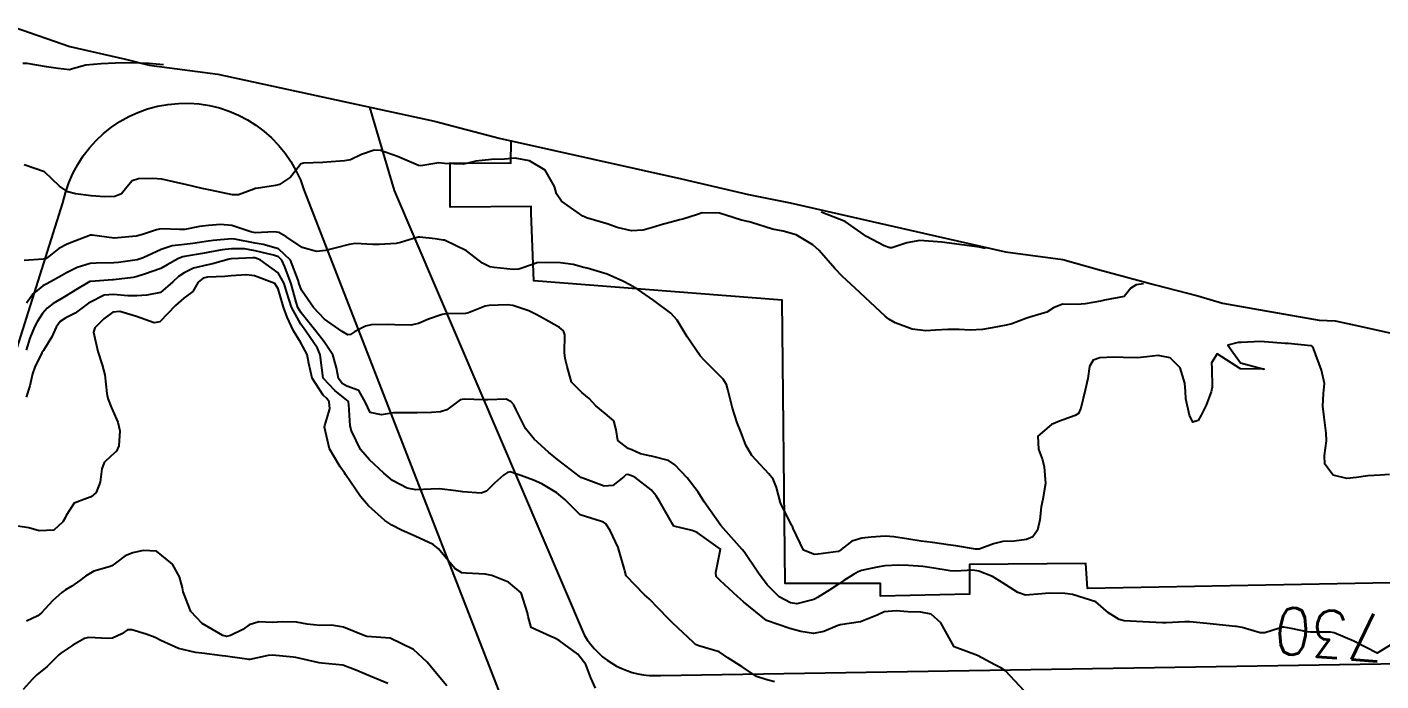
# Model space of a CAD drawing. Header units: metres. Extents: x 286371 to 293043, y 7462578 to 7466404.
# Drawn here: x 292730.1 to 292845.3, y 7463000.7 to 7463056.3 of the extents above; entities that cross this region are included whole.
import ezdxf
from ezdxf.enums import TextEntityAlignment as Align

# ---------------------------------------------------------------- set-up
doc = ezdxf.new("R2010")
doc.units = ezdxf.units.M
doc.header["$MEASUREMENT"] = 0
for name, color, linetype in [('Area', 45, 'Continuous'), ('Cotas', 45, 'Continuous'), ('Curvas de Nivel 1m', 11, 'Continuous'), ('Curvas de Nivel 5m', 15, 'Continuous'), ('Edificações', 30, 'Continuous'), ('Vias primárias', 230, 'Continuous')]:
    doc.layers.add(name, color=color, linetype=linetype)
doc.styles.add('Style-STANDARD', font='STANDARD.shx')

msp = doc.modelspace()

# ---------------------------------------------------------------- linework, layer by layer
at = {"layer": 'Area'}
msp.add_polyline3d([(292729.03, 7463056.32, 732.96), (292733.78, 7463054.66, 732.79), (292738.5, 7463053.58, 732.64), (292740.52, 7463053.08, 732.74), (292746.36, 7463052.3, 740.11), (292764.79, 7463048.32, 732.24), (292770.31, 7463046.87, 734.33), (292785.82, 7463043.42, 737.07), (292791.51, 7463042.07, 731.88), (292795.05, 7463041.37, 731.75), (292813.38, 7463037.21, 738.22), (292818.24, 7463036.55, 738.42), (292821.38, 7463035.66, 735.2), (292826.11, 7463034.39, 734.86), (292829.75, 7463033.46, 734.07), (292831.84, 7463032.84, 731.03), (292836, 7463032.09, 731.09), (292840.06, 7463031.38, 733.08), (292841.41, 7463031.34, 731.17), (292843.51, 7463030.87, 733.08), (292860.43, 7463027.11, 734.53)], dxfattribs=at)
at = {"layer": 'Curvas de Nivel 1m', "flags": 128}
for points, elevation in [([(292741.73, 7463053.1), (292740.49, 7463053.22), (292738.91, 7463053.27), (292737.66, 7463053.24), (292736.44, 7463053.18), (292735.13, 7463053.07), (292734.01, 7463052.77), (292733.83, 7463052.7), (292733.75, 7463052.69), (292732.79, 7463052.79), (292731.77, 7463052.93), (292730.14, 7463053.21), (292729.77, 7463053.21)], 733), ([(292825.12, 7463034.47), (292824.48, 7463034.39), (292824.04, 7463034.12), (292823.46, 7463033.4), (292821.81, 7463033.08), (292821.46, 7463033.02), (292820.14, 7463032.78), (292819.46, 7463032.73), (292818.21, 7463032.74), (292817.45, 7463032.43), (292816.88, 7463032.07), (292815.45, 7463031.64), (292815.35, 7463031.62), (292815.1, 7463031.53), (292813.9, 7463031.08), (292813.44, 7463030.98), (292812.25, 7463030.75), (292811.43, 7463030.59), (292810.36, 7463030.54), (292809.43, 7463030.6), (292808.47, 7463030.6), (292807.43, 7463030.54), (292806.6, 7463030.49), (292805.43, 7463030.62), (292803.99, 7463031.16), (292803.44, 7463031.48), (292803.14, 7463031.72), (292801.47, 7463033.29), (292800.97, 7463033.75), (292799.49, 7463035.12), (292798.84, 7463035.78), (292797.53, 7463037.31), (292796.99, 7463037.81), (292795.55, 7463038.66), (292794.45, 7463038.96), (292793.55, 7463039.12), (292791.75, 7463039.7), (292791.56, 7463039.75), (292790.92, 7463039.9), (292789.57, 7463040.32), (292789.03, 7463040.48), (292787.57, 7463040.51), (292787.16, 7463040.37), (292785.93, 7463039.98), (292785.63, 7463039.92), (292785.56, 7463039.9), (292784.07, 7463039.49), (292783.55, 7463039.33), (292782.54, 7463039.04), (292781.55, 7463038.98), (292780.34, 7463039.28), (292779.56, 7463039.56), (292777.73, 7463040.1), (292777.57, 7463040.17), (292777.42, 7463040.25), (292775.59, 7463041.52), (292775.18, 7463042.14), (292774.99, 7463042.77), (292774.22, 7463044.16), (292772.88, 7463044.94), (292771.65, 7463045.16), (292770.76, 7463045.09), (292769.65, 7463045.05), (292768.3, 7463044.91), (292767.64, 7463044.74), (292767.24, 7463044.67), (292765.64, 7463044.73), (292765.17, 7463044.77), (292763.64, 7463044.52), (292763.42, 7463044.54), (292761.65, 7463045.32), (292760.21, 7463045.83), (292759.66, 7463045.85), (292758.58, 7463045.47), (292757.64, 7463045.04), (292757.13, 7463044.93), (292755.64, 7463044.84), (292755.28, 7463044.81), (292753.64, 7463044.74), (292753.43, 7463044.69), (292753.27, 7463044.48), (292752.55, 7463043.56), (292751.61, 7463042.94), (292751.28, 7463042.84), (292749.61, 7463042.6), (292749.55, 7463042.59), (292749.42, 7463042.54), (292748.11, 7463042.05), (292747.6, 7463042.06), (292745.73, 7463042.46), (292745.6, 7463042.48), (292745.02, 7463042.6), (292743.61, 7463042.92), (292743.22, 7463043.02), (292741.61, 7463043.38), (292740.84, 7463043.44), (292739.62, 7463043.42), (292739.07, 7463043.24), (292738.61, 7463042.7), (292738.16, 7463042.15), (292737.59, 7463041.9), (292736.75, 7463041.89), (292735.59, 7463041.96), (292734.24, 7463042.13), (292733.6, 7463042.31), (292732.89, 7463042.8), (292731.62, 7463044.02), (292729.88, 7463044.59)], 732), ([(292811.73, 7463037.54), (292811.67, 7463037.55), (292811.64, 7463037.55), (292811.6, 7463037.51), (292811.53, 7463037.52), (292811.15, 7463037.59), (292807.95, 7463038.04), (292806.08, 7463038.16), (292804.97, 7463037.98), (292804.22, 7463037.7), (292803.7, 7463037.54), (292803.53, 7463037.54), (292803.04, 7463037.72), (292801.55, 7463038.51), (292799.74, 7463039.77), (292797.7, 7463040.57)], 733), ([(292846.04, 7463018.26), (292845.24, 7463018.21), (292844.19, 7463018.14), (292843.24, 7463018.02), (292842.42, 7463017.94), (292841.24, 7463018.2), (292840.53, 7463019.15), (292840.52, 7463019.89), (292840.68, 7463021.14), (292840.65, 7463021.79), (292840.49, 7463023.15), (292840.38, 7463024.09), (292840.44, 7463025.15), (292840.51, 7463026), (292840.27, 7463027.15), (292839.58, 7463028.98), (292839.47, 7463029.16), (292839.4, 7463029.21), (292839.35, 7463029.22), (292837.41, 7463029.4), (292837.18, 7463029.42), (292835.41, 7463029.55), (292835.07, 7463029.57), (292833.41, 7463029.5), (292833.18, 7463029.48), (292832.3, 7463029.27), (292833.38, 7463027.75), (292835.37, 7463027.22), (292833.37, 7463027.25), (292831.39, 7463028.54), (292830.91, 7463027.77), (292830.92, 7463027.29), (292830.95, 7463025.69), (292830.88, 7463025.29), (292830.46, 7463024.17), (292830.03, 7463023.3), (292829.76, 7463022.86), (292829.31, 7463022.72), (292829.03, 7463023.32), (292828.72, 7463024.71), (292828.68, 7463025.32), (292828.64, 7463026.04), (292828.24, 7463027.33), (292827.39, 7463028.19), (292826.36, 7463028.38), (292825.39, 7463028.28), (292824.57, 7463028.2), (292823.39, 7463028.22), (292822.57, 7463028.24), (292821.39, 7463028.19), (292820.83, 7463027.99), (292820.53, 7463027.45), (292820.37, 7463026.43), (292820.14, 7463025.45), (292819.77, 7463023.91), (292819.58, 7463023.46), (292819.31, 7463023.27), (292817.98, 7463022.81), (292817.3, 7463022.52), (292816.13, 7463021.52), (292816.17, 7463020.42), (292816.53, 7463019.51), (292816.67, 7463018.93), (292816.78, 7463017.51), (292816.55, 7463016.17), (292816.42, 7463015.52), (292816.3, 7463014.4), (292816.09, 7463013.52), (292815.71, 7463012.97), (292815.15, 7463012.74), (292814.1, 7463012.6), (292813.15, 7463012.56), (292812.35, 7463012.37), (292811.14, 7463011.92), (292810.83, 7463011.91), (292809.14, 7463012.19), (292808.5, 7463012.28), (292807.15, 7463012.47), (292806.21, 7463012.61), (292805.15, 7463012.78), (292803.88, 7463012.97), (292803.15, 7463013.01), (292801.95, 7463012.93), (292801.15, 7463012.84), (292800.3, 7463012.6), (292799.25, 7463011.77), (292799.18, 7463011.72), (292799.13, 7463011.71), (292797.44, 7463011.49), (292797.13, 7463011.46), (292796.19, 7463011.82), (292795.32, 7463013.67), (292795.25, 7463013.83), (292795.17, 7463013.97), (292794.23, 7463015.85), (292793.9, 7463017.17), (292793.62, 7463017.86), (292793.23, 7463018.33), (292791.78, 7463019.89), (292791.28, 7463020.77), (292790.85, 7463021.9), (292790.54, 7463022.67), (292790.14, 7463023.91), (292789.76, 7463025.5), (292789.64, 7463025.92), (292789.36, 7463026.37), (292787.77, 7463027.95), (292787.39, 7463028.37), (292786.28, 7463029.97), (292785.44, 7463031.4), (292784.89, 7463031.99), (292783.46, 7463033.06), (292782.06, 7463034.04), (292781.48, 7463034.38), (292780.82, 7463034.72), (292779.49, 7463035.3), (292777.79, 7463035.81), (292777.5, 7463035.88), (292776.58, 7463036.12), (292775.51, 7463036.28), (292773.62, 7463036.29), (292773.51, 7463036.27), (292773.29, 7463036.18), (292771.97, 7463035.72), (292771.5, 7463035.7), (292769.86, 7463035.87), (292769.5, 7463035.94), (292768.87, 7463036.24), (292767.52, 7463037.29), (292765.64, 7463038.19), (292765.54, 7463038.21), (292764.86, 7463038.3), (292763.55, 7463038.45), (292763.43, 7463038.44), (292763, 7463038.33), (292761.89, 7463038), (292761.54, 7463037.92), (292760.08, 7463037.83), (292759.54, 7463037.84), (292758.04, 7463037.9), (292757.54, 7463037.83), (292756.43, 7463037.53), (292755.53, 7463037.33), (292754.75, 7463037.23), (292753.53, 7463037.56), (292752.15, 7463038.5), (292751.55, 7463038.85), (292751.15, 7463038.91), (292749.55, 7463038.83), (292749.18, 7463038.91), (292747.56, 7463039.44), (292746.6, 7463039.54), (292745.56, 7463039.45), (292744.81, 7463039.35), (292743.55, 7463039.11), (292743.1, 7463039.09), (292741.55, 7463039.15), (292741.14, 7463039.07), (292739.94, 7463038.68), (292739.54, 7463038.57), (292739.4, 7463038.55), (292737.54, 7463038.38), (292735.67, 7463038.63), (292735.54, 7463038.62), (292734.19, 7463038.12), (292733.53, 7463037.86), (292732.83, 7463037.49), (292731.98, 7463036.81), (292731.7, 7463036.62), (292731.51, 7463036.57), (292729.88, 7463036.47)], 731), ([(292793.73, 7463000.63), (292792.97, 7463000.82), (292792.18, 7463001.09), (292790.98, 7463001.9), (292789.74, 7463002.67), (292789, 7463003.17), (292787.27, 7463003.7), (292787.01, 7463003.81), (292786.82, 7463003.97), (292785.04, 7463005.65), (292784.71, 7463006), (292783.07, 7463007.69), (292782.67, 7463008.03), (292781.1, 7463009.64), (292780.99, 7463010.06), (292780.97, 7463010.2), (292780.41, 7463012.07), (292779.75, 7463013.49), (292779.37, 7463014.08), (292779.18, 7463014.22), (292779, 7463014.26), (292777.19, 7463014.85), (292775.87, 7463016.13), (292775.21, 7463016.72), (292773.92, 7463017.46), (292773.23, 7463017.78), (292772.15, 7463018.19), (292771.24, 7463018.48), (292771, 7463018.45), (292770.66, 7463018.21), (292769.91, 7463017.54), (292769.21, 7463016.86), (292768.76, 7463016.69), (292767.21, 7463016.78), (292766.61, 7463016.88), (292765.22, 7463017.04), (292764.49, 7463017.03), (292763.21, 7463016.95), (292762.46, 7463017.09), (292761.23, 7463017.76), (292760.49, 7463018.37), (292759.25, 7463019.51), (292758.5, 7463020.4), (292757.73, 7463021.97), (292757.63, 7463022.41), (292757.51, 7463024.22), (292757.48, 7463024.41), (292757.43, 7463024.51), (292757.33, 7463024.59), (292756.31, 7463025.4), (292755.35, 7463026.42), (292755.34, 7463026.44), (292755.33, 7463026.47), (292755.08, 7463028.45), (292754.83, 7463029.02), (292753.84, 7463030.47), (292753.43, 7463031.04), (292752.62, 7463032.49), (292752.22, 7463033.74), (292752.01, 7463034.5), (292751.5, 7463035.41), (292749.96, 7463036.53), (292749.52, 7463036.68), (292749.35, 7463036.7), (292747.51, 7463036.61), (292747.48, 7463036.6), (292747.33, 7463036.57), (292745.92, 7463036.18), (292745.51, 7463036.11), (292744.3, 7463035.81), (292743.5, 7463035.43), (292743.01, 7463035.11), (292742.52, 7463034.64), (292741.47, 7463033.75), (292740.31, 7463033.52), (292739.47, 7463033.47), (292738.71, 7463033.46), (292737.47, 7463033.58), (292736.7, 7463033.51), (292735.46, 7463032.9), (292735.37, 7463032.84), (292735.25, 7463032.76), (292734.21, 7463032), (292733.44, 7463031.58), (292732.96, 7463031.27), (292732.62, 7463030.8), (292732.24, 7463029.97), (292731.53, 7463028.81), (292731.47, 7463028.74), (292731.39, 7463028.61), (292730.8, 7463027.4), (292730.6, 7463026.83), (292730.36, 7463025.82), (292730.05, 7463024.83)], 728), ([(292814.96, 7462999.86), (292813.37, 7463001.56), (292812.99, 7463001.81), (292812.47, 7463002.09), (292811, 7463002.87), (292809.01, 7463003.62), (292807.88, 7463005.64), (292807.05, 7463006.38), (292806.16, 7463006.57), (292805.06, 7463006.6), (292804.07, 7463006.68), (292803.06, 7463006.59), (292802.46, 7463006.31), (292801.04, 7463005.74), (292799.32, 7463005.49), (292799.04, 7463005.4), (292797.92, 7463004.91), (292797.03, 7463004.75), (292795.96, 7463004.9), (292795.03, 7463005.18), (292793.04, 7463005.86), (292791.07, 7463007.44), (292790.82, 7463007.65), (292790.57, 7463007.9), (292789.09, 7463009.24), (292788.77, 7463009.6), (292788.73, 7463009.93), (292789.13, 7463011.92), (292787.15, 7463013.33), (292786.71, 7463013.51), (292785.17, 7463013.88), (292785.07, 7463014), (292784.39, 7463015.2), (292783.93, 7463016.01), (292783.65, 7463016.46), (292783.22, 7463016.97), (292781.84, 7463018.05), (292781.41, 7463018.22), (292781.24, 7463018.26), (292781.07, 7463018.23), (292780.9, 7463018.06), (292779.98, 7463017.32), (292779.22, 7463017.28), (292777.4, 7463017.95), (292777.23, 7463018.02), (292777.09, 7463018.12), (292775.25, 7463019.53), (292774.48, 7463020.16), (292773.28, 7463021.28), (292772.55, 7463022.19), (292771.75, 7463023.77), (292771.54, 7463024.2), (292771.33, 7463024.45), (292770.89, 7463024.66), (292769.33, 7463024.63), (292768.96, 7463024.61), (292767.33, 7463024.66), (292766.99, 7463024.61), (292766.51, 7463024.28), (292765.83, 7463023.77), (292765.31, 7463023.59), (292764.54, 7463023.54), (292763.31, 7463023.52), (292762.49, 7463023.52), (292761.31, 7463023.52), (292760.28, 7463023.34), (292759.31, 7463023.53), (292758.92, 7463024.39), (292758.36, 7463025.42), (292757.34, 7463025.78), (292756.93, 7463026), (292756.64, 7463026.43), (292756.45, 7463027.34), (292756.15, 7463028.43), (292755.4, 7463029.56), (292754.69, 7463030.46), (292753.45, 7463032.01), (292753.16, 7463032.48), (292753.02, 7463032.92), (292752.59, 7463034.49), (292752.06, 7463035.94), (292751.8, 7463036.5), (292751.52, 7463036.78), (292751.11, 7463036.92), (292749.53, 7463037.3), (292748.63, 7463037.45), (292747.53, 7463037.45), (292746.74, 7463037.36), (292745.52, 7463037.15), (292745.06, 7463037.06), (292743.52, 7463036.81), (292743.37, 7463036.78), (292743.01, 7463036.63), (292742.06, 7463036.09), (292741.5, 7463035.78), (292740.11, 7463035.3), (292739.49, 7463035.11), (292739.15, 7463035.03), (292737.49, 7463034.82), (292737.4, 7463034.81), (292736.3, 7463034.74), (292735.55, 7463034.69), (292735.48, 7463034.67), (292734.28, 7463033.96), (292733.46, 7463033.47), (292733.04, 7463033.22), (292732.34, 7463032.8), (292731.83, 7463032.42), (292731.44, 7463031.97), (292730.99, 7463031.26), (292730.76, 7463030.82), (292730.37, 7463029.87), (292730.06, 7463028.83)], 729), ([(292778.48, 7463000.09), (292778.09, 7463000.98), (292777.66, 7463002.1), (292777, 7463002.99), (292775.4, 7463004.14), (292775.02, 7463004.36), (292774.68, 7463004.48), (292773.03, 7463005.24), (292772.76, 7463006.18), (292772.72, 7463006.51), (292772.17, 7463008.19), (292771.1, 7463009.12), (292769.66, 7463009.67), (292769.11, 7463009.79), (292767.5, 7463009.87), (292767.11, 7463009.91), (292766.52, 7463010.27), (292765.14, 7463011.94), (292764.68, 7463012.3), (292763.15, 7463013.01), (292761.98, 7463013.53), (292761.17, 7463013.95), (292760.57, 7463014.36), (292759.19, 7463015.59), (292758.51, 7463016.39), (292757.23, 7463018.27), (292757.13, 7463018.42), (292756.76, 7463018.91), (292755.86, 7463020.44), (292755.44, 7463022.29), (292755.46, 7463022.44), (292755.89, 7463023.86), (292755.83, 7463024.44), (292755.62, 7463024.73), (292755.33, 7463025.02), (292754.4, 7463026.46), (292754.11, 7463027.72), (292753.96, 7463028.47), (292753.4, 7463029.51), (292752.8, 7463030.48), (292752.27, 7463031.66), (292751.96, 7463032.5), (292751.48, 7463034.06), (292751.21, 7463034.51), (292749.49, 7463035.17), (292748.79, 7463035.25), (292747.49, 7463035.15), (292746.96, 7463035.11), (292745.49, 7463035.05), (292745.12, 7463034.97), (292744.7, 7463034.61), (292744.24, 7463033.84), (292743.46, 7463033.26), (292742.76, 7463032.64), (292741.43, 7463031.25), (292740.94, 7463031.16), (292739.44, 7463031.7), (292738.03, 7463032.13), (292737.44, 7463032.07), (292736.66, 7463031.51), (292735.91, 7463030.75), (292735.79, 7463030.37), (292736.16, 7463028.74), (292736.52, 7463027.59), (292736.74, 7463026.73), (292736.91, 7463025.16), (292736.99, 7463024.73), (292737.32, 7463023.95), (292737.84, 7463022.72), (292738.01, 7463021.99), (292737.93, 7463020.71), (292737.73, 7463020.24), (292737.25, 7463019.82), (292736.68, 7463019.3), (292736.48, 7463018.74), (292736.34, 7463017.62), (292736.01, 7463016.74), (292735.59, 7463016.36), (292735.2, 7463016.23), (292734.14, 7463015.82), (292733.46, 7463014.78), (292733.36, 7463014.59), (292733.17, 7463014.25), (292732.41, 7463013.54), (292731.15, 7463013.47), (292730.27, 7463013.72), (292729.16, 7463013.89)], 727), ([(292765.83, 7463000.28), (292764.97, 7463001.35), (292764.16, 7463002.31), (292763.01, 7463003.38), (292761.02, 7463004.35), (292759.03, 7463004.49), (292758.87, 7463004.55), (292757.04, 7463005.29), (292756.04, 7463005.44), (292755.04, 7463005.43), (292753.97, 7463005.54), (292753.04, 7463005.7), (292751.82, 7463005.73), (292751.04, 7463005.69), (292749.84, 7463005.73), (292749.04, 7463005.48), (292748.49, 7463005.09), (292747.45, 7463004.57), (292747.09, 7463004.5), (292747.02, 7463004.51), (292746.78, 7463004.58), (292745.04, 7463005.58), (292744.07, 7463006.62), (292743.42, 7463008.29), (292743.36, 7463008.63), (292743.1, 7463009.56), (292742.5, 7463010.64), (292741.13, 7463011.75), (292740, 7463011.81), (292739.13, 7463011.6), (292738.48, 7463011.35), (292737.65, 7463010.72), (292737.35, 7463010.49), (292737.11, 7463010.4), (292735.81, 7463010.04), (292735.1, 7463009.62), (292734.61, 7463009.24), (292733.93, 7463008.77), (292733.41, 7463008.45), (292733.08, 7463008.22), (292732.31, 7463007.55), (292731.63, 7463006.81), (292731.37, 7463006.49), (292731.05, 7463006.24), (292730.09, 7463005.78)], 726)]:
    msp.add_lwpolyline(points, dxfattribs=dict(at, elevation=elevation))
at = {"layer": 'Curvas de Nivel 5m', "flags": 128}
for points, elevation in [([(292846.23, 7463003.84), (292845, 7463003.07), (292843.02, 7463004.08), (292841.35, 7463004.81), (292841.03, 7463004.87), (292839.33, 7463004.85), (292839.03, 7463004.88), (292837.68, 7463005.18), (292837.04, 7463005.29), (292836.95, 7463005.28), (292836.68, 7463005.2), (292835.44, 7463004.8), (292835.03, 7463004.8), (292833.5, 7463005.25), (292833.04, 7463005.33), (292832.94, 7463005.35), (292831.05, 7463005.53), (292830.78, 7463005.56), (292829.05, 7463005.73), (292828.64, 7463005.73), (292827.05, 7463005.66), (292826.73, 7463005.66), (292825.05, 7463005.73), (292823.46, 7463005.81), (292823.05, 7463005.93), (292822.15, 7463006.51), (292821.07, 7463007.44), (292819.08, 7463008.06), (292818.41, 7463008.15), (292817.08, 7463008.18), (292816.47, 7463008.13), (292815.08, 7463008), (292814.41, 7463008.22), (292813.1, 7463009.08), (292812.26, 7463009.58), (292811.11, 7463010.05), (292810.59, 7463010.12), (292809.11, 7463010.05), (292808.67, 7463010.08), (292807.11, 7463010.33), (292806.35, 7463010.43), (292805.12, 7463010.53), (292804.27, 7463010.55), (292803.12, 7463010.49), (292802.45, 7463010.39), (292801.11, 7463010.11), (292800.85, 7463010), (292800.43, 7463009.75), (292799.62, 7463009.24), (292799.09, 7463008.88), (292798.42, 7463008.45), (292797.38, 7463007.8), (292797.19, 7463007.69), (292797.07, 7463007.63), (292795.63, 7463007.26), (292795.07, 7463007.34), (292794.11, 7463007.85), (292793.09, 7463008.87), (292792.36, 7463009.88), (292791.13, 7463011.7), (292790.97, 7463011.9), (292789.16, 7463013.92), (292787.75, 7463015.95), (292787.22, 7463016.76), (292786.3, 7463017.97), (292785.25, 7463019.1), (292784.71, 7463019.45), (292783.26, 7463019.83), (292783.1, 7463019.86), (292782.32, 7463020.03), (292781.57, 7463020.35), (292781.27, 7463020.49), (292780.38, 7463021.16), (292780.24, 7463022.07), (292780.06, 7463022.82), (292779.31, 7463023.46), (292778.53, 7463024.1), (292777.96, 7463024.73), (292777.34, 7463025.25), (292776.44, 7463026.13), (292776.07, 7463027.44), (292775.92, 7463028.14), (292775.86, 7463028.61), (292775.88, 7463030.14), (292775.77, 7463030.48), (292775.42, 7463030.78), (292774.07, 7463031.53), (292773.44, 7463031.88), (292772.82, 7463032.18), (292771.45, 7463032.65), (292770.97, 7463032.69), (292769.45, 7463032.65), (292769.1, 7463032.59), (292768.24, 7463032.25), (292767.69, 7463032.01), (292767.44, 7463031.97), (292765.79, 7463031.93), (292765.44, 7463031.87), (292764.27, 7463031.47), (292763.43, 7463031.12), (292762.77, 7463030.98), (292761.42, 7463031), (292760.77, 7463031.02), (292759.42, 7463030.99), (292758.93, 7463030.89), (292758, 7463030.41), (292757.64, 7463030.18), (292757.41, 7463030.15), (292756.93, 7463030.42), (292755.43, 7463031.48), (292754.5, 7463032.46), (292753.48, 7463033.94), (292753.27, 7463034.48), (292753.19, 7463034.78), (292752.53, 7463036.49), (292751.53, 7463037.46), (292750.23, 7463037.83), (292749.54, 7463037.95), (292747.81, 7463038.29), (292747.54, 7463038.3), (292745.97, 7463038.16), (292745.54, 7463038.1), (292744.24, 7463037.9), (292743.53, 7463037.83), (292742.47, 7463037.7), (292741.53, 7463037.4), (292740.01, 7463036.68), (292739.51, 7463036.53), (292737.92, 7463036.3), (292737.51, 7463036.27), (292736.01, 7463036.25), (292735.51, 7463036.2), (292734.39, 7463035.88), (292733.49, 7463035.43), (292733.09, 7463035.19), (292732.38, 7463034.8), (292731.8, 7463034.49), (292731.48, 7463034.3), (292730.66, 7463033.63), (292730.09, 7463032.83)], 730), ([(292760.83, 7463000.48), (292758.98, 7463001.25), (292758.19, 7463001.61), (292756.99, 7463002.04), (292755.22, 7463002.22), (292754.99, 7463002.24), (292753.99, 7463002.47), (292753, 7463002.69), (292752.76, 7463002.72), (292751, 7463002.9), (292750.64, 7463002.88), (292749.09, 7463002.54), (292749.02, 7463002.52), (292748.99, 7463002.52), (292748.82, 7463002.55), (292747, 7463002.82), (292746.72, 7463002.85), (292745, 7463003.06), (292744.47, 7463003.14), (292743.01, 7463003.48), (292741.52, 7463004.15), (292741.02, 7463004.41), (292740.27, 7463004.68), (292739.03, 7463005.06), (292738.68, 7463005.05), (292738.19, 7463004.71), (292737.4, 7463004.34), (292737.02, 7463004.31), (292735.36, 7463004.41), (292735.02, 7463004.33), (292734.02, 7463003.75), (292733, 7463003.06), (292732.84, 7463002.94), (292732.69, 7463002.79), (292731.84, 7463001.94), (292730.97, 7463001.23), (292730.75, 7463001.04), (292730.56, 7463000.82), (292729.79, 7462999.99)], 725)]:
    msp.add_lwpolyline(points, dxfattribs=dict(at, elevation=elevation))
at = {"layer": 'Edificações', "elevation": 729.97}
msp.add_lwpolyline([(292850.7, 7463009.14), (292820.34, 7463008.57), (292820.22, 7463010.7), (292810.31, 7463010.61), (292810.31, 7463008.09), (292802.75, 7463007.92), (292802.73, 7463009.01), (292794.64, 7463009.01), (292794.38, 7463033.1), (292773.25, 7463034.74), (292773.01, 7463040.49), (292773.01, 7463041.05), (292766.14, 7463041), (292766.14, 7463044.78), (292771.28, 7463044.74), (292771.32, 7463046.65), (292785.82, 7463043.42), (292791.51, 7463042.07), (292795.05, 7463041.37), (292813.38, 7463037.21), (292818.24, 7463036.55), (292821.38, 7463035.66), (292826.11, 7463034.39), (292829.75, 7463033.46), (292831.84, 7463032.84), (292840.06, 7463031.38), (292841.41, 7463031.34), (292843.51, 7463030.87), (292860.43, 7463027.11)], dxfattribs=at)
at = {"layer": 'Vias primárias'}
msp.add_lwpolyline([(292811.63, 7462873.1, -0.231364), (292800.2, 7462872.6), (292784.43, 7462878.35, 0.033217), (292761.47, 7462885.05), (292719, 7462894.27), (292706.74, 7462896.82), (292697.93, 7462898.7, -0.418369), (292690.63, 7462910.12), (292696.65, 7462929.52), (292712.11, 7462974.57), (292733.17, 7463041.36, -0.771654), (292753.69, 7463042.47), (292792.43, 7462942.92), (292808.68, 7462900.42), (292814.97, 7462885.38, -0.343247), (292811.63, 7462873.1)], format="xyb", close=True, dxfattribs=at)
at = {"layer": 'Vias primárias', "elevation": 734.6}
msp.add_lwpolyline([(292759.25, 7463049.51), (292761.36, 7463042.43), (292777.53, 7463004.62, 0.285205), (292784.03, 7463001.18), (292876.8, 7463002.67), (292888.99, 7463002.97, 0.390613), (292900.25, 7463014.46)], format="xyb", dxfattribs=at)

# ---------------------------------------------------------------- texts
at = {"layer": 'Cotas', "style": 'Style-STANDARD'}
msp.add_text('730', height=4, rotation=175.613, dxfattribs=at).set_placement((292840.94, 7463004.69, 730), align=Align.MIDDLE_CENTER)

doc.saveas('drawing.dxf')
